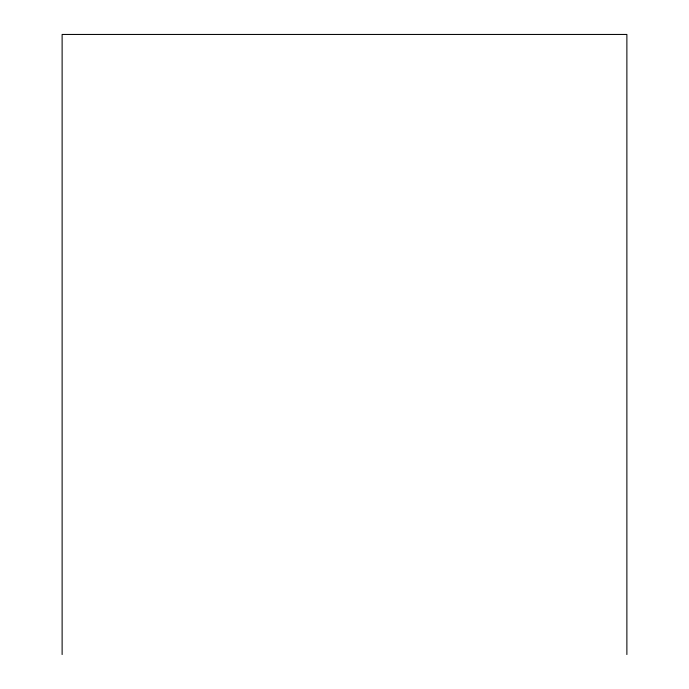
<?xml version="1.0" encoding="UTF-8"?>
<svg xmlns="http://www.w3.org/2000/svg" width="689" height="689" viewBox="0 0 689 689"><rect width="100%" height="100%" fill="white"/><g stroke="black" fill="none" stroke-linecap="round" stroke-linejoin="round"><path stroke-width="1.03" d="M626.878 654.55L626.878 34.45L62.122 34.45L62.122 654.55"/></g></svg>
